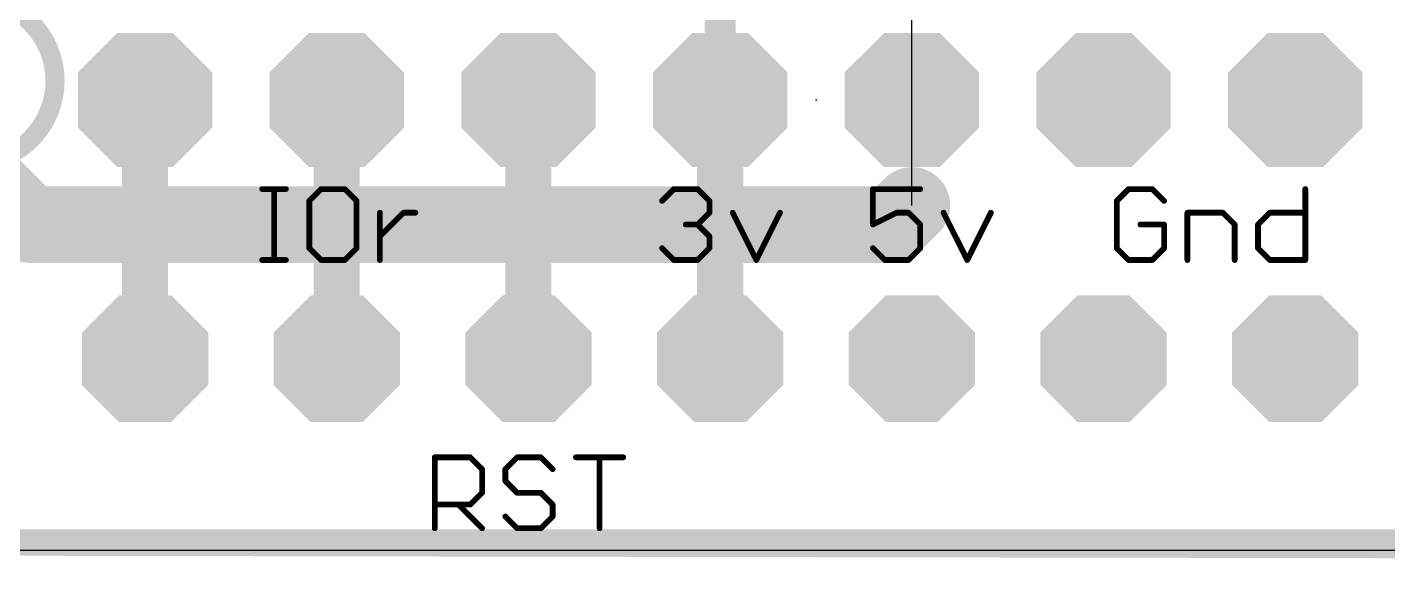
# Model space of a CAD drawing. Extents: x -1.6 to 71.4, y -0.2 to 53.9.
# Drawn here: x 26.38 to 44.41, y -0.15 to 6.93 of the extents above; entities that cross this region are included whole.
import ezdxf

# ---------------------------------------------------------------- set-up
doc = ezdxf.new("R2010")
doc.units = 0
for name, color, linetype in [('1', 12, 'CONTINUOUS'), ('16', 132, 'CONTINUOUS'), ('17', 110, 'CONTINUOUS'), ('19', 53, 'CONTINUOUS'), ('20', 53, 'CONTINUOUS'), ('21', 40, 'CONTINUOUS'), ('23', 53, 'CONTINUOUS'), ('51', 253, 'CONTINUOUS')]:
    doc.layers.add(name, color=color, linetype=linetype)

# ---------------------------------------------------------------- blocks, each defined once
blk = doc.blocks.new('RECT')
blk.add_solid([(-0.5, -0.5), (0.5, -0.5), (-0.5, 0.5), (0.5, 0.5)])
blk = doc.blocks.new('OCTAGONP')
at = {"const_width": 0.5}
blk.add_lwpolyline([(-0.25, -0.1036), (-0.25, 0.1036), (-0.1036, 0.25), (0.1036, 0.25), (0.25, 0.1036), (0.25, -0.1036), (0.1036, -0.25), (-0.1036, -0.25), (-0.25, -0.1036), (-0.25, 0.1036)], dxfattribs=at)
blk = doc.blocks.new('ROUNDP')
at = {"const_width": 0.5}
blk.add_lwpolyline([(0, -0.25, 1), (0, 0.25, 1), (0, -0.25)], format="xyb", dxfattribs=at)

msp = doc.modelspace()

# ---------------------------------------------------------------- linework, layer by layer
at = {"layer": '1'}
for points, const_width in [([(35.56, 5.969), (35.56, 8.001)], 0.4064), ([(27.94, 2.54), (27.94, 5.969)], 0.6096), ([(30.48, 2.54), (30.48, 5.969)], 0.6096), ([(33.02, 5.969), (33.02, 2.54)], 0.6096), ([(35.56, 2.54), (35.56, 5.969)], 0.6096), ([(70.739, 0.127), (0, 0.127)], 0.3048)]:
    msp.add_lwpolyline(points, dxfattribs=dict(at, const_width=const_width))
for points, const_width in [([(28.0924, 5.969, 1), (27.7876, 5.969)], 0.3048), ([(30.6324, 5.969, 1), (30.3276, 5.969)], 0.3048), ([(33.1724, 5.969, 1), (32.8676, 5.969)], 0.3048), ([(35.7124, 5.969, 1), (35.4076, 5.969)], 0.3048), ([(35.4584, 5.969, 1), (35.6616, 5.969)], 0.2032), ([(27.7876, 2.54, 1), (28.0924, 2.54)], 0.3048), ([(30.3276, 2.54, 1), (30.6324, 2.54)], 0.3048), ([(32.8676, 2.54, 1), (33.1724, 2.54)], 0.3048), ([(35.4076, 2.54, 1), (35.7124, 2.54)], 0.3048)]:
    msp.add_lwpolyline(points, format="xyb", dxfattribs=dict(at, const_width=const_width))
at = {"layer": '16'}
for points, const_width in [([(24.892, 5.842), (26.416, 4.318)], 1.016), ([(37.846, 4.318), (38.1, 4.572)], 1.016), ([(26.416, 4.318), (37.846, 4.318)], 1.016), ([(71.247, 0), (0, 0.127)], 0.3048)]:
    msp.add_lwpolyline(points, dxfattribs=dict(at, const_width=const_width))
at = {"layer": '16', "const_width": 0.508}
for points in [[(38.2796, 4.3924, 1), (37.9204, 4.7516)], [(26.416, 4.572, 1), (26.416, 4.064)], [(26.2364, 4.1384, 1), (26.5956, 4.4976)], [(37.6664, 4.4976, 1), (38.0256, 4.1384)], [(37.846, 4.064, 1), (37.846, 4.572)]]:
    msp.add_lwpolyline(points, format="xyb", dxfattribs=at)
at = {"layer": '19'}
for p, q in [((38.1, 5.969), (38.1, 8.001)), ((38.1, 4.572), (38.1, 5.969))]:
    msp.add_line(p, q, dxfattribs=at)
at = {"layer": '20'}
msp.add_line((0, 0), (66.04, 0), dxfattribs=at)
msp.add_line((0, 0), (66.04, 0), dxfattribs=at)
at = {"layer": '21'}
for points, const_width in [([(25.654, 5.1306, 1), (25.654, 7.3154, 1), (25.654, 5.1306)], 0.254), ([(29.492, 4.8078, 1), (29.492, 4.7697)], 0.0381), ([(29.492, 4.8078, 1), (29.492, 4.7697)], 0.0381), ([(29.6678, 4.7887, 1), (29.6297, 4.7887)], 0.0381), ([(29.6678, 4.7887, 1), (29.6297, 4.7887)], 0.0381), ([(29.8055, 4.7697, 1), (29.8055, 4.8078)], 0.0381), ([(29.8055, 4.7697, 1), (29.8055, 4.8078)], 0.0381), ([(30.2724, 4.8078, 1), (30.2724, 4.7697)], 0.0381), ([(30.2724, 4.8078, 1), (30.2724, 4.7697)], 0.0381), ([(30.2859, 4.7752, 1), (30.259, 4.8022)], 0.0381), ([(30.2859, 4.7752, 1), (30.259, 4.8022)], 0.0381), ([(30.5994, 4.8022, 1), (30.5725, 4.7752)], 0.0381), ([(30.5994, 4.8022, 1), (30.5725, 4.7752)], 0.0381), ([(30.586, 4.7697, 1), (30.586, 4.8078)], 0.0381), ([(30.586, 4.7697, 1), (30.586, 4.8078)], 0.0381), ([(34.9472, 4.8078, 1), (34.9472, 4.7697)], 0.0381), ([(34.9472, 4.8078, 1), (34.9472, 4.7697)], 0.0381), ([(34.9606, 4.7752, 1), (34.9337, 4.8022)], 0.0381), ([(34.9606, 4.7752, 1), (34.9337, 4.8022)], 0.0381), ([(35.2742, 4.8022, 1), (35.2472, 4.7752)], 0.0381), ([(35.2742, 4.8022, 1), (35.2472, 4.7752)], 0.0381), ([(35.2607, 4.7697, 1), (35.2607, 4.8078)], 0.0381), ([(35.2607, 4.7697, 1), (35.2607, 4.8078)], 0.0381), ([(37.5844, 4.8078, 1), (37.5844, 4.7697)], 0.0381), ([(37.5844, 4.8078, 1), (37.5844, 4.7697)], 0.0381), ([(37.6035, 4.7887, 1), (37.5654, 4.7887)], 0.0381), ([(37.6035, 4.7887, 1), (37.5654, 4.7887)], 0.0381), ([(38.2115, 4.7697, 1), (38.2115, 4.8078)], 0.0381), ([(38.2115, 4.7697, 1), (38.2115, 4.8078)], 0.0381), ([(40.972, 4.8078, 1), (40.972, 4.7697)], 0.0381), ([(40.972, 4.8078, 1), (40.972, 4.7697)], 0.0381), ([(40.9854, 4.7752, 1), (40.9585, 4.8022)], 0.0381), ([(40.9854, 4.7752, 1), (40.9585, 4.8022)], 0.0381), ([(41.299, 4.8022, 1), (41.272, 4.7752)], 0.0381), ([(41.299, 4.8022, 1), (41.272, 4.7752)], 0.0381), ([(41.2855, 4.7697, 1), (41.2855, 4.8078)], 0.0381), ([(41.2855, 4.7697, 1), (41.2855, 4.8078)], 0.0381), ([(43.3324, 4.7887, 1), (43.2943, 4.7887)], 0.0381), ([(43.3324, 4.7887, 1), (43.2943, 4.7887)], 0.0381), ([(30.1347, 4.6319, 1), (30.0966, 4.6319)], 0.0381), ([(30.1347, 4.6319, 1), (30.0966, 4.6319)], 0.0381), ([(30.1022, 4.6454, 1), (30.1291, 4.6185)], 0.0381), ([(30.1022, 4.6454, 1), (30.1291, 4.6185)], 0.0381), ([(30.7618, 4.6319, 1), (30.7237, 4.6319)], 0.0381), ([(30.7618, 4.6319, 1), (30.7237, 4.6319)], 0.0381), ([(30.7293, 4.6185, 1), (30.7562, 4.6454)], 0.0381), ([(30.7293, 4.6185, 1), (30.7562, 4.6454)], 0.0381), ([(31.0702, 4.4752, 1), (31.0321, 4.4752)], 0.0381), ([(31.0702, 4.4752, 1), (31.0321, 4.4752)], 0.0381), ([(31.3647, 4.4942, 1), (31.3647, 4.4561)], 0.0381), ([(31.3647, 4.4942, 1), (31.3647, 4.4561)], 0.0381), ([(31.3782, 4.4617, 1), (31.3513, 4.4886)], 0.0381), ([(31.3782, 4.4617, 1), (31.3513, 4.4886)], 0.0381), ([(31.5215, 4.4561, 1), (31.5215, 4.4942)], 0.0381), ([(31.5215, 4.4561, 1), (31.5215, 4.4942)], 0.0381), ([(34.7769, 4.6454, 1), (34.8039, 4.6185)], 0.0381), ([(34.7769, 4.6454, 1), (34.8039, 4.6185)], 0.0381), ([(35.4365, 4.6319, 1), (35.3984, 4.6319)], 0.0381), ([(35.4365, 4.6319, 1), (35.3984, 4.6319)], 0.0381), ([(35.404, 4.6185, 1), (35.4309, 4.6454)], 0.0381), ([(35.404, 4.6185, 1), (35.4309, 4.6454)], 0.0381), ([(35.4309, 4.4617, 1), (35.404, 4.4886)], 0.0381), ([(35.4309, 4.4617, 1), (35.404, 4.4886)], 0.0381), ([(35.743, 4.4837, 1), (35.7089, 4.4666)], 0.0381), ([(35.743, 4.4837, 1), (35.7089, 4.4666)], 0.0381), ([(36.37, 4.4666, 1), (36.3359, 4.4837)], 0.0381), ([(36.37, 4.4666, 1), (36.3359, 4.4837)], 0.0381), ([(37.8979, 4.4942, 1), (37.8979, 4.4561)], 0.0381), ([(37.8979, 4.4942, 1), (37.8979, 4.4561)], 0.0381), ([(37.9065, 4.4581, 1), (37.8894, 4.4922)], 0.0381), ([(37.9065, 4.4581, 1), (37.8894, 4.4922)], 0.0381), ([(38.0682, 4.4886, 1), (38.0412, 4.4617)], 0.0381), ([(38.0682, 4.4886, 1), (38.0412, 4.4617)], 0.0381), ([(38.0547, 4.4561, 1), (38.0547, 4.4942)], 0.0381), ([(38.0547, 4.4561, 1), (38.0547, 4.4942)], 0.0381), ([(38.537, 4.4837, 1), (38.5029, 4.4666)], 0.0381), ([(38.537, 4.4837, 1), (38.5029, 4.4666)], 0.0381), ([(39.164, 4.4666, 1), (39.1299, 4.4837)], 0.0381), ([(39.164, 4.4666, 1), (39.1299, 4.4837)], 0.0381), ([(40.8343, 4.6319, 1), (40.7962, 4.6319)], 0.0381), ([(40.8343, 4.6319, 1), (40.7962, 4.6319)], 0.0381), ([(40.8017, 4.6454, 1), (40.8287, 4.6185)], 0.0381), ([(40.8017, 4.6454, 1), (40.8287, 4.6185)], 0.0381), ([(41.4288, 4.6185, 1), (41.4557, 4.6454)], 0.0381), ([(41.4288, 4.6185, 1), (41.4557, 4.6454)], 0.0381), ([(41.7698, 4.4752, 1), (41.7317, 4.4752)], 0.0381), ([(41.7507, 4.4942, 1), (41.7507, 4.4561)], 0.0381), ([(41.7698, 4.4752, 1), (41.7317, 4.4752)], 0.0381), ([(41.7507, 4.4942, 1), (41.7507, 4.4561)], 0.0381), ([(42.2345, 4.4886, 1), (42.2075, 4.4617)], 0.0381), ([(42.2345, 4.4886, 1), (42.2075, 4.4617)], 0.0381), ([(42.221, 4.4561, 1), (42.221, 4.4942)], 0.0381), ([(42.221, 4.4561, 1), (42.221, 4.4942)], 0.0381), ([(42.843, 4.4942, 1), (42.843, 4.4561)], 0.0381), ([(42.843, 4.4942, 1), (42.843, 4.4561)], 0.0381), ([(42.8565, 4.4617, 1), (42.8295, 4.4886)], 0.0381), ([(42.8565, 4.4617, 1), (42.8295, 4.4886)], 0.0381), ([(43.3133, 4.4561, 1), (43.3133, 4.4942)], 0.0381), ([(43.3133, 4.4561, 1), (43.3133, 4.4942)], 0.0381), ([(35.1039, 4.3375, 1), (35.1039, 4.2994)], 0.0381), ([(35.1039, 4.3375, 1), (35.1039, 4.2994)], 0.0381), ([(35.2742, 4.3319, 1), (35.2472, 4.3049)], 0.0381), ([(35.2742, 4.3319, 1), (35.2472, 4.3049)], 0.0381), ([(35.2472, 4.3319, 1), (35.2742, 4.3049)], 0.0381), ([(35.2472, 4.3319, 1), (35.2742, 4.3049)], 0.0381), ([(35.2607, 4.2994, 1), (35.2607, 4.3375)], 0.0381), ([(35.2607, 4.2994, 1), (35.2607, 4.3375)], 0.0381), ([(35.3984, 4.4752, 1), (35.4365, 4.4752)], 0.0381), ([(35.3984, 4.4752, 1), (35.4365, 4.4752)], 0.0381), ([(37.5759, 4.3354, 1), (37.5929, 4.3014)], 0.0381), ([(37.5759, 4.3354, 1), (37.5929, 4.3014)], 0.0381), ([(37.5654, 4.3184, 1), (37.6035, 4.3184)], 0.0381), ([(37.5654, 4.3184, 1), (37.6035, 4.3184)], 0.0381), ([(38.2305, 4.3184, 1), (38.1924, 4.3184)], 0.0381), ([(38.2305, 4.3184, 1), (38.1924, 4.3184)], 0.0381), ([(38.198, 4.3049, 1), (38.2249, 4.3319)], 0.0381), ([(38.198, 4.3049, 1), (38.2249, 4.3319)], 0.0381), ([(41.1287, 4.3375, 1), (41.1287, 4.2994)], 0.0381), ([(41.1287, 4.3375, 1), (41.1287, 4.2994)], 0.0381), ([(41.4613, 4.3184, 1), (41.4232, 4.3184)], 0.0381), ([(41.4613, 4.3184, 1), (41.4232, 4.3184)], 0.0381), ([(41.4423, 4.2994, 1), (41.4423, 4.3375)], 0.0381), ([(41.4423, 4.2994, 1), (41.4423, 4.3375)], 0.0381), ([(42.3968, 4.3184, 1), (42.3587, 4.3184)], 0.0381), ([(42.3968, 4.3184, 1), (42.3587, 4.3184)], 0.0381), ([(42.3643, 4.3049, 1), (42.3913, 4.3319)], 0.0381), ([(42.3643, 4.3049, 1), (42.3913, 4.3319)], 0.0381), ([(42.6728, 4.3319, 1), (42.6997, 4.3049)], 0.0381), ([(42.6728, 4.3319, 1), (42.6997, 4.3049)], 0.0381), ([(42.7053, 4.3184, 1), (42.6672, 4.3184)], 0.0381), ([(42.7053, 4.3184, 1), (42.6672, 4.3184)], 0.0381), ([(31.0377, 4.1751, 1), (31.0647, 4.1482)], 0.0381), ([(31.0377, 4.1751, 1), (31.0647, 4.1482)], 0.0381), ([(35.4365, 4.1616, 1), (35.3984, 4.1616)], 0.0381), ([(35.4365, 4.1616, 1), (35.3984, 4.1616)], 0.0381), ([(35.404, 4.1482, 1), (35.4309, 4.1751)], 0.0381), ([(35.404, 4.1482, 1), (35.4309, 4.1751)], 0.0381), ([(30.0966, 4.0049, 1), (30.1347, 4.0049)], 0.0381), ([(30.0966, 4.0049, 1), (30.1347, 4.0049)], 0.0381), ([(30.1291, 4.0183, 1), (30.1022, 3.9914)], 0.0381), ([(30.1291, 4.0183, 1), (30.1022, 3.9914)], 0.0381), ([(30.7237, 4.0049, 1), (30.7618, 4.0049)], 0.0381), ([(30.7237, 4.0049, 1), (30.7618, 4.0049)], 0.0381), ([(30.7562, 3.9914, 1), (30.7293, 4.0183)], 0.0381), ([(30.7562, 3.9914, 1), (30.7293, 4.0183)], 0.0381), ([(34.8039, 4.0183, 1), (34.7769, 3.9914)], 0.0381), ([(34.8039, 4.0183, 1), (34.7769, 3.9914)], 0.0381), ([(35.3984, 4.0049, 1), (35.4365, 4.0049)], 0.0381), ([(35.3984, 4.0049, 1), (35.4365, 4.0049)], 0.0381), ([(35.4309, 3.9914, 1), (35.404, 4.0183)], 0.0381), ([(35.4309, 3.9914, 1), (35.404, 4.0183)], 0.0381), ([(37.5979, 4.0183, 1), (37.5709, 3.9914)], 0.0381), ([(37.5979, 4.0183, 1), (37.5709, 3.9914)], 0.0381), ([(38.1924, 4.0049, 1), (38.2305, 4.0049)], 0.0381), ([(38.1924, 4.0049, 1), (38.2305, 4.0049)], 0.0381), ([(38.2249, 3.9914, 1), (38.198, 4.0183)], 0.0381), ([(38.2249, 3.9914, 1), (38.198, 4.0183)], 0.0381), ([(40.8287, 4.0183, 1), (40.8017, 3.9914)], 0.0381), ([(40.8287, 4.0183, 1), (40.8017, 3.9914)], 0.0381), ([(40.7962, 4.0049, 1), (40.8343, 4.0049)], 0.0381), ([(40.7962, 4.0049, 1), (40.8343, 4.0049)], 0.0381), ([(41.4232, 4.0049, 1), (41.4613, 4.0049)], 0.0381), ([(41.4232, 4.0049, 1), (41.4613, 4.0049)], 0.0381), ([(41.4557, 3.9914, 1), (41.4288, 4.0183)], 0.0381), ([(41.4557, 3.9914, 1), (41.4288, 4.0183)], 0.0381), ([(42.6997, 4.0183, 1), (42.6728, 3.9914)], 0.0381), ([(42.6997, 4.0183, 1), (42.6728, 3.9914)], 0.0381), ([(42.6672, 4.0049, 1), (42.7053, 4.0049)], 0.0381), ([(42.6672, 4.0049, 1), (42.7053, 4.0049)], 0.0381), ([(29.492, 3.8672, 1), (29.492, 3.8291)], 0.0381), ([(29.492, 3.8672, 1), (29.492, 3.8291)], 0.0381), ([(29.6297, 3.8481, 1), (29.6678, 3.8481)], 0.0381), ([(29.6297, 3.8481, 1), (29.6678, 3.8481)], 0.0381), ([(29.8055, 3.8291, 1), (29.8055, 3.8672)], 0.0381), ([(29.8055, 3.8291, 1), (29.8055, 3.8672)], 0.0381), ([(30.2724, 3.8672, 1), (30.2724, 3.8291)], 0.0381), ([(30.2724, 3.8672, 1), (30.2724, 3.8291)], 0.0381), ([(30.259, 3.8346, 1), (30.2859, 3.8616)], 0.0381), ([(30.259, 3.8346, 1), (30.2859, 3.8616)], 0.0381), ([(30.5725, 3.8616, 1), (30.5994, 3.8346)], 0.0381), ([(30.5725, 3.8616, 1), (30.5994, 3.8346)], 0.0381), ([(30.586, 3.8291, 1), (30.586, 3.8672)], 0.0381), ([(30.586, 3.8291, 1), (30.586, 3.8672)], 0.0381), ([(31.0321, 3.8481, 1), (31.0702, 3.8481)], 0.0381), ([(31.0321, 3.8481, 1), (31.0702, 3.8481)], 0.0381), ([(34.9472, 3.8672, 1), (34.9472, 3.8291)], 0.0381), ([(34.9472, 3.8672, 1), (34.9472, 3.8291)], 0.0381), ([(34.9337, 3.8346, 1), (34.9606, 3.8616)], 0.0381), ([(34.9337, 3.8346, 1), (34.9606, 3.8616)], 0.0381), ([(35.2472, 3.8616, 1), (35.2742, 3.8346)], 0.0381), ([(35.2472, 3.8616, 1), (35.2742, 3.8346)], 0.0381), ([(35.2607, 3.8291, 1), (35.2607, 3.8672)], 0.0381), ([(35.2607, 3.8291, 1), (35.2607, 3.8672)], 0.0381), ([(36.0224, 3.8566, 1), (36.0565, 3.8396)], 0.0381), ([(36.0224, 3.8566, 1), (36.0565, 3.8396)], 0.0381), ([(36.0224, 3.8396, 1), (36.0565, 3.8566)], 0.0381), ([(36.0224, 3.8396, 1), (36.0565, 3.8566)], 0.0381), ([(37.7412, 3.8672, 1), (37.7412, 3.8291)], 0.0381), ([(37.7412, 3.8672, 1), (37.7412, 3.8291)], 0.0381), ([(37.7277, 3.8346, 1), (37.7546, 3.8616)], 0.0381), ([(37.7277, 3.8346, 1), (37.7546, 3.8616)], 0.0381), ([(38.0412, 3.8616, 1), (38.0682, 3.8346)], 0.0381), ([(38.0412, 3.8616, 1), (38.0682, 3.8346)], 0.0381), ([(38.0547, 3.8291, 1), (38.0547, 3.8672)], 0.0381), ([(38.0547, 3.8291, 1), (38.0547, 3.8672)], 0.0381), ([(38.8164, 3.8566, 1), (38.8505, 3.8396)], 0.0381), ([(38.8164, 3.8566, 1), (38.8505, 3.8396)], 0.0381), ([(38.8164, 3.8396, 1), (38.8505, 3.8566)], 0.0381), ([(38.8164, 3.8396, 1), (38.8505, 3.8566)], 0.0381), ([(40.972, 3.8672, 1), (40.972, 3.8291)], 0.0381), ([(40.972, 3.8672, 1), (40.972, 3.8291)], 0.0381), ([(40.9585, 3.8346, 1), (40.9854, 3.8616)], 0.0381), ([(40.9585, 3.8346, 1), (40.9854, 3.8616)], 0.0381), ([(41.272, 3.8616, 1), (41.299, 3.8346)], 0.0381), ([(41.272, 3.8616, 1), (41.299, 3.8346)], 0.0381), ([(41.2855, 3.8291, 1), (41.2855, 3.8672)], 0.0381), ([(41.2855, 3.8291, 1), (41.2855, 3.8672)], 0.0381), ([(41.7317, 3.8481, 1), (41.7698, 3.8481)], 0.0381), ([(41.7317, 3.8481, 1), (41.7698, 3.8481)], 0.0381), ([(42.3587, 3.8481, 1), (42.3968, 3.8481)], 0.0381), ([(42.3587, 3.8481, 1), (42.3968, 3.8481)], 0.0381), ([(42.843, 3.8672, 1), (42.843, 3.8291)], 0.0381), ([(42.843, 3.8672, 1), (42.843, 3.8291)], 0.0381), ([(42.8295, 3.8346, 1), (42.8565, 3.8616)], 0.0381), ([(42.8295, 3.8346, 1), (42.8565, 3.8616)], 0.0381), ([(43.2943, 3.8481, 1), (43.3324, 3.8481)], 0.0381), ([(43.2943, 3.8481, 1), (43.3324, 3.8481)], 0.0381), ([(43.3133, 3.8291, 1), (43.3133, 3.8672)], 0.0381), ([(43.3133, 3.8291, 1), (43.3133, 3.8672)], 0.0381), ([(31.778, 1.2518, 1), (31.778, 1.2137)], 0.0381), ([(31.778, 1.2518, 1), (31.778, 1.2137)], 0.0381), ([(31.7971, 1.2327, 1), (31.759, 1.2327)], 0.0381), ([(31.7971, 1.2327, 1), (31.759, 1.2327)], 0.0381), ([(32.2618, 1.2462, 1), (32.2348, 1.2192)], 0.0381), ([(32.2618, 1.2462, 1), (32.2348, 1.2192)], 0.0381), ([(32.2483, 1.2137, 1), (32.2483, 1.2518)], 0.0381), ([(32.2483, 1.2137, 1), (32.2483, 1.2518)], 0.0381), ([(32.8703, 1.2518, 1), (32.8703, 1.2137)], 0.0381), ([(32.8703, 1.2518, 1), (32.8703, 1.2137)], 0.0381), ([(32.8838, 1.2192, 1), (32.8568, 1.2462)], 0.0381), ([(32.8838, 1.2192, 1), (32.8568, 1.2462)], 0.0381), ([(33.1973, 1.2462, 1), (33.1703, 1.2192)], 0.0381), ([(33.1973, 1.2462, 1), (33.1703, 1.2192)], 0.0381), ([(33.1838, 1.2137, 1), (33.1838, 1.2518)], 0.0381), ([(33.1838, 1.2137, 1), (33.1838, 1.2518)], 0.0381), ([(33.649, 1.2518, 1), (33.649, 1.2137)], 0.0381), ([(33.649, 1.2518, 1), (33.649, 1.2137)], 0.0381), ([(33.9816, 1.2327, 1), (33.9435, 1.2327)], 0.0381), ([(33.9816, 1.2327, 1), (33.9435, 1.2327)], 0.0381), ([(34.2761, 1.2137, 1), (34.2761, 1.2518)], 0.0381), ([(34.2761, 1.2137, 1), (34.2761, 1.2518)], 0.0381), ([(32.4241, 1.0759, 1), (32.386, 1.0759)], 0.0381), ([(32.4241, 1.0759, 1), (32.386, 1.0759)], 0.0381), ([(32.3916, 1.0625, 1), (32.4185, 1.0894)], 0.0381), ([(32.3916, 1.0625, 1), (32.4185, 1.0894)], 0.0381), ([(32.7326, 1.0759, 1), (32.6945, 1.0759)], 0.0381), ([(32.7326, 1.0759, 1), (32.6945, 1.0759)], 0.0381), ([(32.7, 1.0894, 1), (32.727, 1.0625)], 0.0381), ([(32.7, 1.0894, 1), (32.727, 1.0625)], 0.0381), ([(33.3271, 1.0625, 1), (33.3541, 1.0894)], 0.0381), ([(33.3271, 1.0625, 1), (33.3541, 1.0894)], 0.0381), ([(32.727, 0.9326, 1), (32.7, 0.9057)], 0.0381), ([(32.727, 0.9326, 1), (32.7, 0.9057)], 0.0381), ([(32.6945, 0.9192, 1), (32.7326, 0.9192)], 0.0381), ([(32.6945, 0.9192, 1), (32.7326, 0.9192)], 0.0381), ([(32.386, 0.7624, 1), (32.4241, 0.7624)], 0.0381), ([(32.386, 0.7624, 1), (32.4241, 0.7624)], 0.0381), ([(32.4185, 0.7489, 1), (32.3916, 0.7759)], 0.0381), ([(32.4185, 0.7489, 1), (32.3916, 0.7759)], 0.0381), ([(32.8703, 0.7815, 1), (32.8703, 0.7434)], 0.0381), ([(32.8703, 0.7815, 1), (32.8703, 0.7434)], 0.0381), ([(32.8568, 0.7489, 1), (32.8838, 0.7759)], 0.0381), ([(32.8568, 0.7489, 1), (32.8838, 0.7759)], 0.0381), ([(33.1973, 0.7759, 1), (33.1703, 0.7489)], 0.0381), ([(33.1973, 0.7759, 1), (33.1703, 0.7489)], 0.0381), ([(33.1838, 0.7434, 1), (33.1838, 0.7815)], 0.0381), ([(33.1838, 0.7434, 1), (33.1838, 0.7815)], 0.0381), ([(31.778, 0.6247, 1), (31.778, 0.5866)], 0.0381), ([(31.778, 0.6247, 1), (31.778, 0.5866)], 0.0381), ([(32.105, 0.6191, 1), (32.0781, 0.5922)], 0.0381), ([(32.105, 0.6191, 1), (32.0781, 0.5922)], 0.0381), ([(32.2348, 0.6191, 1), (32.2618, 0.5922)], 0.0381), ([(32.2348, 0.6191, 1), (32.2618, 0.5922)], 0.0381), ([(32.2483, 0.5866, 1), (32.2483, 0.6247)], 0.0381), ([(32.2483, 0.5866, 1), (32.2483, 0.6247)], 0.0381), ([(33.3596, 0.6056, 1), (33.3215, 0.6056)], 0.0381), ([(33.3596, 0.6056, 1), (33.3215, 0.6056)], 0.0381), ([(33.3271, 0.5922, 1), (33.3541, 0.6191)], 0.0381), ([(33.3271, 0.5922, 1), (33.3541, 0.6191)], 0.0381), ([(32.727, 0.4623, 1), (32.7, 0.4354)], 0.0381), ([(32.727, 0.4623, 1), (32.7, 0.4354)], 0.0381), ([(33.3215, 0.4489, 1), (33.3596, 0.4489)], 0.0381), ([(33.3215, 0.4489, 1), (33.3596, 0.4489)], 0.0381), ([(33.3541, 0.4354, 1), (33.3271, 0.4623)], 0.0381), ([(33.3541, 0.4354, 1), (33.3271, 0.4623)], 0.0381), ([(31.759, 0.2921, 1), (31.7971, 0.2921)], 0.0381), ([(31.759, 0.2921, 1), (31.7971, 0.2921)], 0.0381), ([(32.3916, 0.2786, 1), (32.4185, 0.3056)], 0.0381), ([(32.3916, 0.2786, 1), (32.4185, 0.3056)], 0.0381), ([(32.8703, 0.3112, 1), (32.8703, 0.2731)], 0.0381), ([(32.8703, 0.3112, 1), (32.8703, 0.2731)], 0.0381), ([(32.8568, 0.2786, 1), (32.8838, 0.3056)], 0.0381), ([(32.8568, 0.2786, 1), (32.8838, 0.3056)], 0.0381), ([(33.1703, 0.3056, 1), (33.1973, 0.2786)], 0.0381), ([(33.1703, 0.3056, 1), (33.1973, 0.2786)], 0.0381), ([(33.1838, 0.2731, 1), (33.1838, 0.3112)], 0.0381), ([(33.1838, 0.2731, 1), (33.1838, 0.3112)], 0.0381), ([(33.9435, 0.2921, 1), (33.9816, 0.2921)], 0.0381), ([(33.9435, 0.2921, 1), (33.9816, 0.2921)], 0.0381)]:
    msp.add_lwpolyline(points, format="xyb", dxfattribs=dict(at, const_width=const_width))
at = {"layer": '21', "const_width": 0.0762}
for points in [[(29.492, 4.7887), (29.8055, 4.7887)], [(29.492, 4.7887), (29.8055, 4.7887)], [(29.6488, 3.8481), (29.6488, 4.7887)], [(29.6488, 3.8481), (29.6488, 4.7887)], [(30.2724, 4.7887), (30.1157, 4.6319)], [(30.2724, 4.7887), (30.1157, 4.6319)], [(30.586, 4.7887), (30.2724, 4.7887)], [(30.586, 4.7887), (30.2724, 4.7887)], [(30.7427, 4.6319), (30.586, 4.7887)], [(30.7427, 4.6319), (30.586, 4.7887)], [(34.7904, 4.6319), (34.9472, 4.7887)], [(34.7904, 4.6319), (34.9472, 4.7887)], [(34.9472, 4.7887), (35.2607, 4.7887)], [(34.9472, 4.7887), (35.2607, 4.7887)], [(35.2607, 4.7887), (35.4175, 4.6319)], [(35.2607, 4.7887), (35.4175, 4.6319)], [(38.2115, 4.7887), (37.5844, 4.7887)], [(37.5844, 4.7887), (37.5844, 4.3184)], [(38.2115, 4.7887), (37.5844, 4.7887)], [(37.5844, 4.7887), (37.5844, 4.3184)], [(40.972, 4.7887), (40.8152, 4.6319)], [(40.972, 4.7887), (40.8152, 4.6319)], [(41.2855, 4.7887), (40.972, 4.7887)], [(41.2855, 4.7887), (40.972, 4.7887)], [(41.4423, 4.6319), (41.2855, 4.7887)], [(41.4423, 4.6319), (41.2855, 4.7887)], [(43.3133, 4.7887), (43.3133, 3.8481)], [(43.3133, 4.7887), (43.3133, 3.8481)], [(30.1157, 4.6319), (30.1157, 4.0049)], [(30.1157, 4.6319), (30.1157, 4.0049)], [(30.7427, 4.0049), (30.7427, 4.6319)], [(30.7427, 4.0049), (30.7427, 4.6319)], [(31.0512, 3.8481), (31.0512, 4.4752)], [(31.0512, 4.1616), (31.3647, 4.4752)], [(31.0512, 3.8481), (31.0512, 4.4752)], [(31.0512, 4.1616), (31.3647, 4.4752)], [(31.3647, 4.4752), (31.5215, 4.4752)], [(31.3647, 4.4752), (31.5215, 4.4752)], [(35.4175, 4.4752), (35.2607, 4.3184)], [(35.4175, 4.4752), (35.2607, 4.3184)], [(35.4175, 4.6319), (35.4175, 4.4752)], [(35.4175, 4.6319), (35.4175, 4.4752)], [(35.7259, 4.4752), (36.0395, 3.8481)], [(35.7259, 4.4752), (36.0395, 3.8481)], [(36.0395, 3.8481), (36.353, 4.4752)], [(36.0395, 3.8481), (36.353, 4.4752)], [(37.5844, 4.3184), (37.8979, 4.4752)], [(37.5844, 4.3184), (37.8979, 4.4752)], [(37.8979, 4.4752), (38.0547, 4.4752)], [(37.8979, 4.4752), (38.0547, 4.4752)], [(38.0547, 4.4752), (38.2115, 4.3184)], [(38.0547, 4.4752), (38.2115, 4.3184)], [(38.5199, 4.4752), (38.8335, 3.8481)], [(38.5199, 4.4752), (38.8335, 3.8481)], [(38.8335, 3.8481), (39.147, 4.4752)], [(38.8335, 3.8481), (39.147, 4.4752)], [(40.8152, 4.6319), (40.8152, 4.0049)], [(40.8152, 4.6319), (40.8152, 4.0049)], [(41.7507, 3.8481), (41.7507, 4.4752)], [(41.7507, 4.4752), (42.221, 4.4752)], [(41.7507, 3.8481), (41.7507, 4.4752)], [(41.7507, 4.4752), (42.221, 4.4752)], [(42.221, 4.4752), (42.3778, 4.3184)], [(42.221, 4.4752), (42.3778, 4.3184)], [(42.6862, 4.3184), (42.843, 4.4752)], [(42.6862, 4.3184), (42.843, 4.4752)], [(42.843, 4.4752), (43.3133, 4.4752)], [(42.843, 4.4752), (43.3133, 4.4752)], [(35.2607, 4.3184), (35.1039, 4.3184)], [(35.2607, 4.3184), (35.1039, 4.3184)], [(35.2607, 4.3184), (35.4175, 4.1616)], [(35.2607, 4.3184), (35.4175, 4.1616)], [(38.2115, 4.3184), (38.2115, 4.0049)], [(38.2115, 4.3184), (38.2115, 4.0049)], [(41.4423, 4.3184), (41.1287, 4.3184)], [(41.4423, 4.3184), (41.1287, 4.3184)], [(41.4423, 4.0049), (41.4423, 4.3184)], [(41.4423, 4.0049), (41.4423, 4.3184)], [(42.3778, 4.3184), (42.3778, 3.8481)], [(42.3778, 4.3184), (42.3778, 3.8481)], [(42.6862, 4.0049), (42.6862, 4.3184)], [(42.6862, 4.0049), (42.6862, 4.3184)], [(35.4175, 4.1616), (35.4175, 4.0049)], [(35.4175, 4.1616), (35.4175, 4.0049)], [(30.1157, 4.0049), (30.2724, 3.8481)], [(30.1157, 4.0049), (30.2724, 3.8481)], [(30.586, 3.8481), (30.7427, 4.0049)], [(30.586, 3.8481), (30.7427, 4.0049)], [(34.9472, 3.8481), (34.7904, 4.0049)], [(34.9472, 3.8481), (34.7904, 4.0049)], [(35.4175, 4.0049), (35.2607, 3.8481)], [(35.4175, 4.0049), (35.2607, 3.8481)], [(37.7412, 3.8481), (37.5844, 4.0049)], [(37.7412, 3.8481), (37.5844, 4.0049)], [(38.2115, 4.0049), (38.0547, 3.8481)], [(38.2115, 4.0049), (38.0547, 3.8481)], [(40.8152, 4.0049), (40.972, 3.8481)], [(40.8152, 4.0049), (40.972, 3.8481)], [(41.2855, 3.8481), (41.4423, 4.0049)], [(41.2855, 3.8481), (41.4423, 4.0049)], [(42.843, 3.8481), (42.6862, 4.0049)], [(42.843, 3.8481), (42.6862, 4.0049)], [(29.492, 3.8481), (29.8055, 3.8481)], [(29.492, 3.8481), (29.8055, 3.8481)], [(30.2724, 3.8481), (30.586, 3.8481)], [(30.2724, 3.8481), (30.586, 3.8481)], [(35.2607, 3.8481), (34.9472, 3.8481)], [(35.2607, 3.8481), (34.9472, 3.8481)], [(38.0547, 3.8481), (37.7412, 3.8481)], [(38.0547, 3.8481), (37.7412, 3.8481)], [(40.972, 3.8481), (41.2855, 3.8481)], [(40.972, 3.8481), (41.2855, 3.8481)], [(43.3133, 3.8481), (42.843, 3.8481)], [(43.3133, 3.8481), (42.843, 3.8481)], [(31.778, 0.2921), (31.778, 1.2327)], [(31.778, 1.2327), (32.2483, 1.2327)], [(31.778, 0.2921), (31.778, 1.2327)], [(31.778, 1.2327), (32.2483, 1.2327)], [(32.2483, 1.2327), (32.4051, 1.0759)], [(32.2483, 1.2327), (32.4051, 1.0759)], [(32.8703, 1.2327), (32.7135, 1.0759)], [(32.8703, 1.2327), (32.7135, 1.0759)], [(33.1838, 1.2327), (32.8703, 1.2327)], [(33.1838, 1.2327), (32.8703, 1.2327)], [(33.3406, 1.0759), (33.1838, 1.2327)], [(33.3406, 1.0759), (33.1838, 1.2327)], [(33.649, 1.2327), (34.2761, 1.2327)], [(33.649, 1.2327), (34.2761, 1.2327)], [(33.9626, 0.2921), (33.9626, 1.2327)], [(33.9626, 0.2921), (33.9626, 1.2327)], [(32.4051, 1.0759), (32.4051, 0.7624)], [(32.4051, 1.0759), (32.4051, 0.7624)], [(32.7135, 1.0759), (32.7135, 0.9192)], [(32.7135, 1.0759), (32.7135, 0.9192)], [(32.7135, 0.9192), (32.8703, 0.7624)], [(32.7135, 0.9192), (32.8703, 0.7624)], [(32.4051, 0.7624), (32.2483, 0.6056)], [(32.4051, 0.7624), (32.2483, 0.6056)], [(32.8703, 0.7624), (33.1838, 0.7624)], [(32.8703, 0.7624), (33.1838, 0.7624)], [(33.1838, 0.7624), (33.3406, 0.6056)], [(33.1838, 0.7624), (33.3406, 0.6056)], [(32.2483, 0.6056), (31.778, 0.6056)], [(32.2483, 0.6056), (31.778, 0.6056)], [(32.0915, 0.6056), (32.4051, 0.2921)], [(32.0915, 0.6056), (32.4051, 0.2921)], [(33.3406, 0.6056), (33.3406, 0.4489)], [(33.3406, 0.6056), (33.3406, 0.4489)], [(32.8703, 0.2921), (32.7135, 0.4489)], [(32.8703, 0.2921), (32.7135, 0.4489)], [(33.3406, 0.4489), (33.1838, 0.2921)], [(33.3406, 0.4489), (33.1838, 0.2921)], [(33.1838, 0.2921), (32.8703, 0.2921)], [(33.1838, 0.2921), (32.8703, 0.2921)]]:
    msp.add_lwpolyline(points, dxfattribs=at)
at = {"layer": '23'}
msp.add_point((36.83, 5.969), dxfattribs=at)

# ---------------------------------------------------------------- block references
at = {"layer": '17', "rotation": 270}
for name, p, xscale, yscale in [('OCTAGONP', (27.94, 5.969), 1.778, 1.778), ('OCTAGONP', (27.94, 5.969), 1.778, 1.778), ('OCTAGONP', (30.48, 5.969), 1.778, 1.778), ('OCTAGONP', (30.48, 5.969), 1.778, 1.778), ('OCTAGONP', (33.02, 5.969), 1.778, 1.778), ('OCTAGONP', (33.02, 5.969), 1.778, 1.778), ('OCTAGONP', (35.56, 5.969), 1.778, 1.778), ('OCTAGONP', (35.56, 5.969), 1.778, 1.778), ('OCTAGONP', (38.1, 5.969), 1.778, 1.778), ('OCTAGONP', (38.1, 5.969), 1.778, 1.778), ('OCTAGONP', (40.64, 5.969), 1.778, 1.778), ('OCTAGONP', (40.64, 5.969), 1.778, 1.778), ('OCTAGONP', (43.18, 5.969), 1.778, 1.778), ('OCTAGONP', (43.18, 5.969), 1.778, 1.778), ('ROUNDP', (27.94, 5.969), 1.524, 1.524), ('ROUNDP', (27.94, 5.969), 1.524, 1.524), ('ROUNDP', (30.48, 5.969), 1.524, 1.524), ('ROUNDP', (30.48, 5.969), 1.524, 1.524), ('ROUNDP', (33.02, 5.969), 1.524, 1.524), ('ROUNDP', (33.02, 5.969), 1.524, 1.524), ('ROUNDP', (35.56, 5.969), 1.524, 1.524), ('ROUNDP', (35.56, 5.969), 1.524, 1.524), ('ROUNDP', (38.1, 5.969), 1.524, 1.524), ('ROUNDP', (38.1, 5.969), 1.524, 1.524), ('ROUNDP', (40.64, 5.969), 1.524, 1.524), ('ROUNDP', (40.64, 5.969), 1.524, 1.524), ('ROUNDP', (43.18, 5.969), 1.524, 1.524), ('ROUNDP', (43.18, 5.969), 1.524, 1.524)]:
    msp.add_blockref(name, p, dxfattribs=dict(at, xscale=xscale, yscale=yscale))
at = {"layer": '17'}
for name, p, xscale, yscale in [('OCTAGONP', (27.94, 2.54), 1.6764, 1.6764), ('OCTAGONP', (27.94, 2.54), 1.6764, 1.6764), ('OCTAGONP', (27.94, 2.54), 1.6764, 1.6764), ('OCTAGONP', (27.94, 2.54), 1.6764, 1.6764), ('ROUNDP', (27.94, 2.54), 1.508, 1.508), ('ROUNDP', (27.94, 2.54), 1.508, 1.508), ('ROUNDP', (27.94, 2.54), 1.508, 1.508), ('ROUNDP', (27.94, 2.54), 1.508, 1.508), ('OCTAGONP', (30.48, 2.54), 1.6764, 1.6764), ('OCTAGONP', (30.48, 2.54), 1.6764, 1.6764), ('OCTAGONP', (30.48, 2.54), 1.6764, 1.6764), ('OCTAGONP', (30.48, 2.54), 1.6764, 1.6764), ('ROUNDP', (30.48, 2.54), 1.508, 1.508), ('ROUNDP', (30.48, 2.54), 1.508, 1.508), ('ROUNDP', (30.48, 2.54), 1.508, 1.508), ('ROUNDP', (30.48, 2.54), 1.508, 1.508), ('OCTAGONP', (33.02, 2.54), 1.6764, 1.6764), ('OCTAGONP', (33.02, 2.54), 1.6764, 1.6764), ('OCTAGONP', (33.02, 2.54), 1.6764, 1.6764), ('OCTAGONP', (33.02, 2.54), 1.6764, 1.6764), ('ROUNDP', (33.02, 2.54), 1.508, 1.508), ('ROUNDP', (33.02, 2.54), 1.508, 1.508), ('ROUNDP', (33.02, 2.54), 1.508, 1.508), ('ROUNDP', (33.02, 2.54), 1.508, 1.508), ('OCTAGONP', (35.56, 2.54), 1.6764, 1.6764), ('OCTAGONP', (35.56, 2.54), 1.6764, 1.6764), ('OCTAGONP', (35.56, 2.54), 1.6764, 1.6764), ('OCTAGONP', (35.56, 2.54), 1.6764, 1.6764), ('ROUNDP', (35.56, 2.54), 1.508, 1.508), ('ROUNDP', (35.56, 2.54), 1.508, 1.508), ('ROUNDP', (35.56, 2.54), 1.508, 1.508), ('ROUNDP', (35.56, 2.54), 1.508, 1.508), ('OCTAGONP', (38.1, 2.54), 1.6764, 1.6764), ('OCTAGONP', (38.1, 2.54), 1.6764, 1.6764), ('OCTAGONP', (38.1, 2.54), 1.6764, 1.6764), ('OCTAGONP', (38.1, 2.54), 1.6764, 1.6764), ('ROUNDP', (38.1, 2.54), 1.508, 1.508), ('ROUNDP', (38.1, 2.54), 1.508, 1.508), ('ROUNDP', (38.1, 2.54), 1.508, 1.508), ('ROUNDP', (38.1, 2.54), 1.508, 1.508), ('OCTAGONP', (40.64, 2.54), 1.6764, 1.6764), ('OCTAGONP', (40.64, 2.54), 1.6764, 1.6764), ('OCTAGONP', (40.64, 2.54), 1.6764, 1.6764), ('OCTAGONP', (40.64, 2.54), 1.6764, 1.6764), ('ROUNDP', (40.64, 2.54), 1.508, 1.508), ('ROUNDP', (40.64, 2.54), 1.508, 1.508), ('ROUNDP', (40.64, 2.54), 1.508, 1.508), ('ROUNDP', (40.64, 2.54), 1.508, 1.508), ('OCTAGONP', (43.18, 2.54), 1.6764, 1.6764), ('OCTAGONP', (43.18, 2.54), 1.6764, 1.6764), ('OCTAGONP', (43.18, 2.54), 1.6764, 1.6764), ('OCTAGONP', (43.18, 2.54), 1.6764, 1.6764), ('ROUNDP', (43.18, 2.54), 1.508, 1.508), ('ROUNDP', (43.18, 2.54), 1.508, 1.508), ('ROUNDP', (43.18, 2.54), 1.508, 1.508), ('ROUNDP', (43.18, 2.54), 1.508, 1.508)]:
    msp.add_blockref(name, p, dxfattribs=dict(at, xscale=xscale, yscale=yscale))
at = {"layer": '51', "xscale": 0.508, "yscale": 0.508, "rotation": 180}
for p in [(27.94, 5.969), (30.48, 5.969), (33.02, 5.969), (35.56, 5.969), (38.1, 5.969), (40.64, 5.969), (43.18, 5.969)]:
    msp.add_blockref('RECT', p, dxfattribs=at)

doc.saveas('drawing.dxf')
